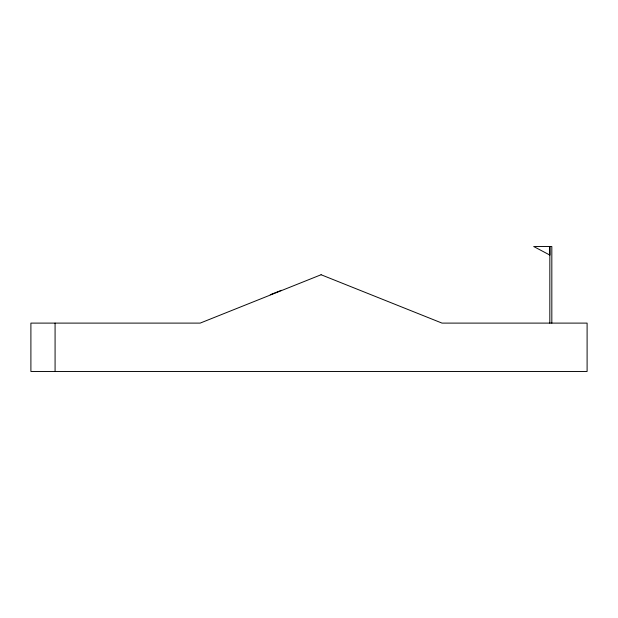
<?xml version="1.0" encoding="UTF-8"?>
<svg xmlns="http://www.w3.org/2000/svg" width="618" height="618" viewBox="0 0 618 618"><rect width="100%" height="100%" fill="white"/><g stroke="black" fill="none" stroke-linecap="round" stroke-linejoin="round"><path stroke-width="0.93" d="M270.251 294.701L281.499 290.282M551.828 323.144L551.828 246.528L533.713 246.528L549.92 255.118L549.835 246.528L549.819 323.144M55.079 323.106L55.079 371.472M321.09 274.74L200.178 323.106L30.9 323.106L30.9 371.472L587.1 371.472L587.1 323.106L442.001 323.106L321.09 274.74"/></g></svg>
